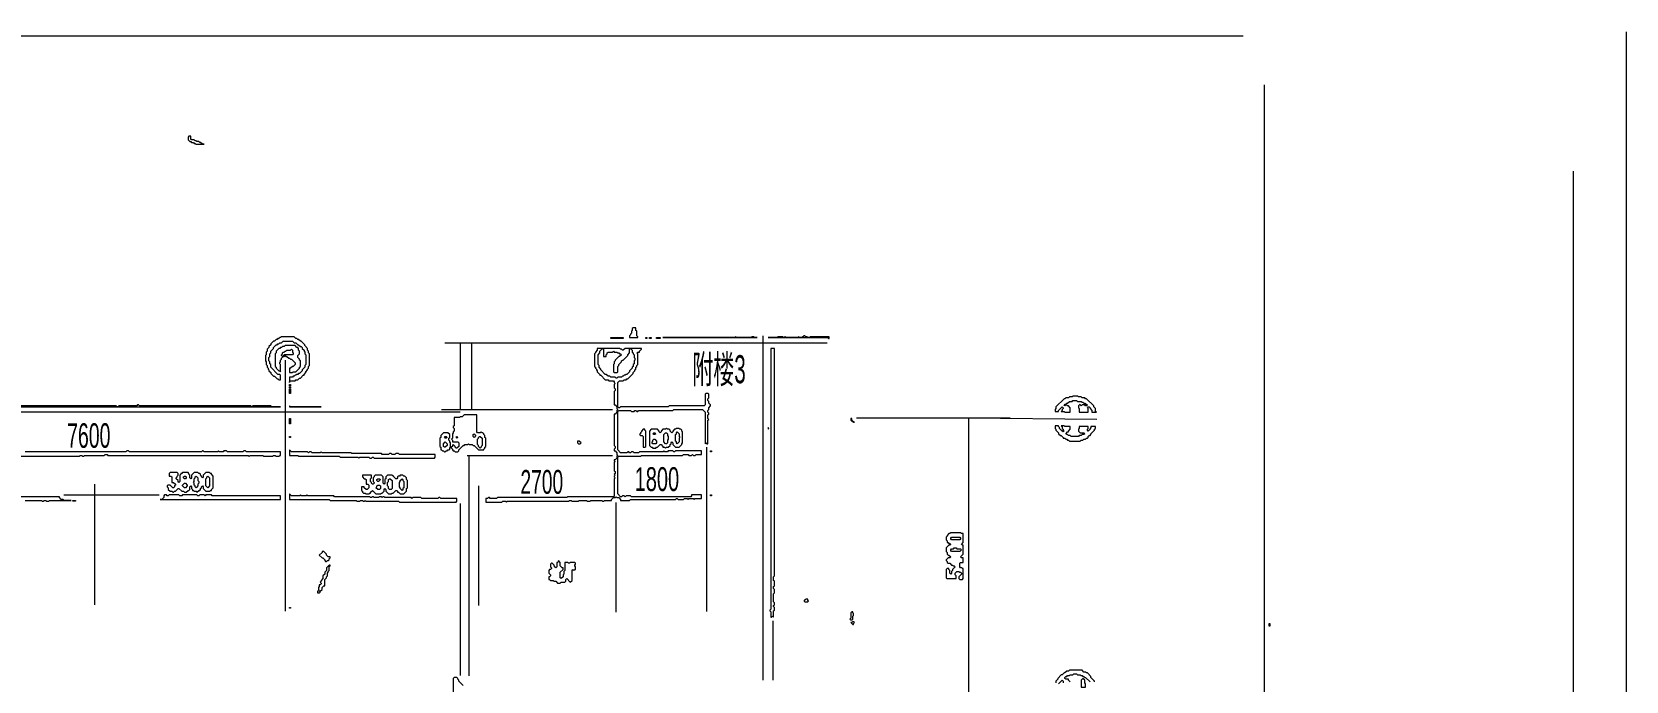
# Model space of a CAD drawing. Header units: millimetres. Extents: x 3 to 412, y 4 to 290.
# Drawn here: x 256.7 to 411.9, y 227.1 to 290.3 of the extents above; entities that cross this region are included whole.
import ezdxf

# ---------------------------------------------------------------- set-up
doc = ezdxf.new("R2010")
doc.units = ezdxf.units.MM
for name, color, linetype, lineweight in [('OCR_TEXT', 6, 'CONTINUOUS', 0), ('TRACE_CURVE', 6, 'CONTINUOUS', 0), ('TRACE_STRAIGHT', 5, 'CONTINUOUS', 0), ('TRACE_TEXT_SYMBOL', 6, 'CONTINUOUS', 0)]:
    doc.layers.add(name, color=color, linetype=linetype, lineweight=lineweight)
doc.styles.add('wqy-unicode', font='wqy-unicode')

msp = doc.modelspace()

# ---------------------------------------------------------------- linework, layer by layer
at = {"layer": 'TRACE_CURVE', "color": 6}
for points in [[(311.76, 259.48), (311.76, 259.31), (311.59, 259.13), (311.59, 259.04), (311.5, 258.96), (311.5, 257.73), (311.59, 257.64), (311.59, 257.56), (311.68, 257.47), (311.68, 257.38), (311.76, 257.29), (311.76, 257.21), (312.03, 256.94), (312.03, 256.86), (312.11, 256.86), (312.55, 256.42), (312.82, 256.42), (312.9, 256.33), (313.34, 256.33), (313.43, 256.24), (313.43, 256.15), (313.52, 256.07), (313.43, 255.98), (313.43, 255.63), (313.52, 255.54), (313.52, 255.37), (313.43, 255.28), (313.43, 253.97), (313.52, 253.97), (313.69, 253.79), (313.69, 253.62), (313.78, 253.53), (313.69, 253.44), (313.69, 253.26), (313.52, 253.09), (313.43, 253.09), (313.43, 250.02), (313.52, 249.94), (313.52, 249.76), (313.43, 249.67), (313.43, 249.5), (313.52, 249.5), (313.69, 249.32), (313.69, 249.15), (313.78, 249.06), (313.69, 248.97), (313.69, 248.8), (313.52, 248.62), (313.43, 248.62), (313.43, 248.54), (313.52, 248.45), (313.43, 248.36), (313.43, 247.57), (313.52, 247.49), (313.52, 247.31), (313.43, 247.22), (313.52, 247.13), (313.43, 247.05), (313.43, 246.96), (313.52, 246.87), (313.43, 246.78), (313.43, 245.12), (313.34, 245.03), (308.87, 245.03)], [(322.54, 253.26), (322.54, 253.44), (322.62, 253.53), (322.62, 253.7), (322.8, 253.88), (322.8, 253.97), (322.62, 254.14), (322.62, 254.32), (322.54, 254.4), (322.54, 254.58), (322.62, 254.67), (322.62, 255.02), (322.54, 255.1), (322.36, 255.1), (322.27, 255.02), (322.27, 253.97), (322.19, 253.88), (318.77, 253.88), (318.68, 253.79), (314.04, 253.79), (313.95, 253.7), (313.87, 253.7), (313.78, 253.79), (313.78, 256.15), (313.95, 256.33), (314.3, 256.33), (314.39, 256.42), (314.57, 256.42), (314.65, 256.51), (314.74, 256.51), (315.27, 257.03), (315.27, 257.12), (315.44, 257.29), (315.44, 257.38), (315.53, 257.47), (315.53, 257.64), (315.62, 257.73), (315.62, 257.82), (315.71, 257.91), (315.71, 258.96), (315.62, 259.04), (315.71, 259.13), (315.88, 259.13), (315.88, 259.22), (316.06, 259.4), (316.06, 259.48), (314.48, 259.48), (314.3, 259.31), (314.22, 259.31), (314.13, 259.4), (314.04, 259.4), (313.95, 259.48), (311.76, 259.48)], [(313.78, 256.68), (313.69, 256.59), (313.6, 256.59), (313.52, 256.68), (313.08, 256.68), (312.99, 256.77), (312.82, 256.77), (312.64, 256.94), (312.55, 256.94), (312.11, 257.38), (312.11, 257.47), (311.94, 257.64), (311.94, 257.82), (311.85, 257.91), (311.85, 258.87), (312.03, 259.04), (312.03, 259.22), (312.29, 259.48)], [(312.29, 259.48), (312.38, 259.4), (312.38, 258.69), (312.64, 258.69), (312.64, 258.87), (312.73, 258.96), (312.73, 259.04), (312.82, 259.13), (313.25, 259.13), (313.34, 259.22), (313.43, 259.13), (313.69, 259.13), (313.78, 259.04), (313.87, 259.04), (313.95, 258.96), (314.04, 258.96), (314.13, 258.87), (313.95, 258.69), (313.87, 258.69), (313.52, 258.34), (313.52, 258.26), (313.43, 258.17), (313.43, 257.99), (313.34, 257.91), (313.34, 257.21), (313.43, 257.12), (313.69, 257.12), (313.78, 257.21), (313.78, 257.73), (313.87, 257.82), (313.87, 257.91), (314.13, 258.17), (314.13, 258.26), (314.22, 258.34), (314.3, 258.34), (314.74, 258.78), (314.74, 258.87), (314.92, 259.04), (314.92, 259.4), (315, 259.48), (315.18, 259.31), (315.18, 259.13), (315.27, 259.04), (315.27, 258.96), (315.36, 258.87), (315.36, 258.61), (315.44, 258.52), (315.44, 258.34), (315.36, 258.26), (315.36, 257.99), (315.27, 257.91), (315.27, 257.73), (315.18, 257.64), (315.18, 257.56), (314.92, 257.29), (314.92, 257.21), (314.65, 256.94), (314.57, 256.94), (314.48, 256.86), (314.39, 256.86), (314.3, 256.77), (314.22, 256.77), (314.13, 256.68), (313.78, 256.68)], [(314.13, 245.03), (314.04, 245.03), (313.78, 245.3), (313.78, 248.89), (313.87, 248.97), (315.97, 248.97), (316.06, 249.06), (320.08, 249.06), (320.17, 249.15), (320.61, 249.15), (320.7, 249.06), (320.96, 249.06), (321.05, 249.15), (321.14, 249.06), (321.31, 249.06), (321.4, 249.15), (321.92, 249.15), (321.92, 249.5), (319.38, 249.5), (319.3, 249.41), (319.21, 249.41), (319.12, 249.5), (318.68, 249.5), (318.6, 249.41), (318.33, 249.41), (318.25, 249.5), (318.16, 249.41), (315.88, 249.41), (315.79, 249.32), (315.36, 249.32), (315.27, 249.41), (315.09, 249.41), (315, 249.32), (314.92, 249.32), (314.83, 249.41), (314.74, 249.41), (314.65, 249.32), (314.04, 249.32), (313.78, 249.59), (313.78, 253.35), (313.87, 253.44), (315, 253.44), (315.09, 253.35), (315.36, 253.35), (315.44, 253.44), (315.53, 253.44), (315.62, 253.35), (315.71, 253.35), (315.79, 253.44), (319.12, 253.44), (319.21, 253.53), (322.01, 253.53), (322.27, 253.26), (322.27, 250.2), (322.36, 250.29), (322.45, 250.2), (322.54, 250.2), (322.54, 252.48), (322.62, 252.56), (322.54, 252.65), (322.54, 253), (322.62, 253.09), (322.62, 253.18), (322.54, 253.26)], [(308.87, 245.03), (308.79, 244.95), (302.04, 244.95), (301.96, 244.86), (301.34, 244.86), (301.26, 244.95), (301.17, 244.95), (301.08, 244.86), (300.91, 244.86), (300.91, 244.51), (302.48, 244.51), (302.57, 244.6), (302.83, 244.6), (302.92, 244.51), (303.01, 244.6), (308.96, 244.6), (309.05, 244.68), (309.22, 244.68), (309.31, 244.6), (309.93, 244.6), (310.01, 244.68), (310.71, 244.68), (310.8, 244.6), (311.06, 244.6), (311.15, 244.68), (312.2, 244.68), (312.29, 244.6), (312.38, 244.6), (312.47, 244.68), (313.17, 244.68), (313.17, 244.77), (313.34, 244.95), (313.52, 244.95), (313.6, 245.03), (313.69, 244.95), (313.87, 244.95), (314.04, 244.77), (314.04, 244.68), (314.92, 244.68), (315, 244.77), (319.38, 244.77), (319.47, 244.86), (319.56, 244.86), (319.65, 244.77), (320.17, 244.77), (320.26, 244.86), (320.52, 244.86), (320.61, 244.77), (320.7, 244.86), (321.14, 244.86), (321.22, 244.77), (321.31, 244.86), (321.92, 244.86), (321.92, 245.21), (320.96, 245.21), (320.96, 245.12), (320.87, 245.03), (315.09, 245.03), (315, 245.12), (314.57, 245.12), (314.48, 245.03), (314.39, 245.12), (314.22, 245.12), (314.13, 245.03)]]:
    msp.add_lwpolyline(points, dxfattribs=at)
msp.add_lwpolyline([(328.67, 259.48), (328.67, 234.09), (328.58, 234), (328.58, 233.91), (328.67, 233.82), (328.67, 233.3), (328.75, 233.3), (328.84, 233.39), (328.93, 233.3), (328.93, 233.91), (329.02, 234), (329.02, 234.26), (328.93, 234.35), (328.93, 234.44), (329.02, 234.52), (329.02, 234.7), (328.93, 234.79), (328.93, 235.57), (329.02, 235.66), (329.02, 236.01), (328.93, 236.1), (328.93, 236.28), (329.02, 236.36), (329.02, 236.8), (328.93, 236.89), (328.93, 237.24), (329.02, 237.33), (329.02, 259.48)], close=True, dxfattribs=at)
at = {"layer": 'TRACE_STRAIGHT', "color": 5}
for p, q in [((411.95, 290.31), (411.95, 3.89)), ((124.19, 289.94), (374.65, 289.94)), ((376.69, 285.14), (376.69, 153.59)), ((406.8, 276.73), (406.8, 8.71)), ((296.94, 260.04), (334.15, 260.04)), ((298.41, 260.04), (298.41, 253.54)), ((299.52, 260.04), (299.52, 253.54)), ((327.88, 260.71), (327.88, 227.15)), ((281.38, 258.34), (281.38, 233.88)), ((223.62, 253.29), (298.41, 253.29)), ((296.61, 253.54), (313.24, 253.54)), ((337.01, 252.73), (351.96, 252.73)), ((347.92, 252.73), (347.92, 171.12)), ((347.92, 252.73), (360.41, 252.6)), ((299.1, 249.06), (313.24, 249.06)), ((299.25, 249.06), (299.25, 227.59)), ((322.4, 249.85), (322.4, 233.84)), ((262.83, 246.26), (262.83, 234.5)), ((300.2, 246.08), (300.2, 234.44)), ((259.83, 245.21), (269.12, 245.21)), ((298.43, 244.37), (298.43, 227.61)), ((313.59, 244.47), (313.59, 233.8)), ((328.88, 232.96), (328.88, 227.17))]:
    msp.add_line(p, q, dxfattribs=at)
at = {"layer": 'TRACE_TEXT_SYMBOL', "color": 6}
for points in [[(272.01, 280.15), (271.92, 280.06), (271.92, 279.8), (272.09, 279.62), (272.18, 279.62), (272.27, 279.54), (272.44, 279.54), (272.53, 279.45), (272.62, 279.45), (272.71, 279.36), (273.49, 279.36), (273.32, 279.36), (273.14, 279.54), (273.06, 279.54), (272.97, 279.62), (272.79, 279.62), (272.71, 279.71), (272.62, 279.71), (272.53, 279.8), (272.27, 279.8), (272.18, 279.89), (272.18, 280.15)], [(315.27, 261.5), (315.18, 261.41), (315.18, 261.23), (315.09, 261.15), (315.09, 260.97), (315, 260.88), (315, 260.8), (314.92, 260.71), (314.92, 260.53), (315.71, 260.53), (315.71, 260.62), (315.62, 260.71), (315.62, 261.15), (315.53, 261.23), (315.53, 261.5)], [(281.38, 259.75), (281.29, 259.66), (281.11, 259.66), (281.03, 259.57), (280.94, 259.57), (280.85, 259.48), (280.76, 259.48), (280.5, 259.22), (280.5, 259.04), (280.41, 258.96), (280.41, 257.73), (280.5, 257.64), (280.5, 257.56), (280.76, 257.29), (280.85, 257.29), (280.94, 257.21), (280.94, 257.91), (280.85, 257.99), (280.85, 258.08), (280.94, 258.17), (280.94, 258.34), (281.03, 258.43), (281.03, 258.52), (281.2, 258.69), (281.29, 258.69), (281.38, 258.78), (281.46, 258.69), (281.55, 258.69), (281.73, 258.52), (281.81, 258.52), (281.9, 258.43), (281.99, 258.43), (282.34, 258.08), (282.34, 257.91), (282.16, 257.73), (282.08, 257.73), (281.9, 257.56), (281.81, 257.56), (281.81, 257.12), (282.08, 257.12), (282.16, 257.21), (282.43, 257.21), (282.78, 257.56), (282.78, 257.64), (282.87, 257.73), (282.87, 258.26), (282.78, 258.34), (282.78, 258.43), (282.6, 258.61), (282.6, 258.78), (282.78, 258.96), (282.78, 259.22), (282.69, 259.31), (282.69, 259.48), (282.6, 259.57), (282.51, 259.57), (282.34, 259.75)], [(281.9, 259.31), (281.99, 259.4), (282.08, 259.31), (282.08, 259.13), (282.16, 259.04), (282.16, 258.96), (282.08, 258.87), (281.29, 258.87), (281.11, 258.69), (281.03, 258.78), (281.03, 258.87), (281.11, 258.96), (281.11, 259.04), (281.2, 259.13), (281.29, 259.13), (281.38, 259.22), (281.46, 259.22), (281.55, 259.31)], [(313.08, 260.53), (314.3, 260.53), (314.3, 260.45), (313.08, 260.45)], [(316.49, 260.53), (316.58, 260.53), (316.58, 260.45), (316.49, 260.45)], [(316.84, 260.53), (317.02, 260.53), (317.02, 260.45), (316.84, 260.45)], [(317.54, 260.53), (317.89, 260.53), (317.89, 260.45), (317.54, 260.45)], [(325.25, 260.62), (325.16, 260.53), (318.16, 260.53), (327.35, 260.53), (327.09, 260.53), (327, 260.62), (326.83, 260.62), (326.74, 260.53), (325.34, 260.53)], [(331.91, 260.71), (331.73, 260.53), (331.47, 260.53), (331.38, 260.62), (331.29, 260.53), (330.16, 260.53), (330.07, 260.62), (329.98, 260.53), (329.89, 260.53), (329.8, 260.62), (329.37, 260.62), (329.28, 260.53), (328.4, 260.53), (334.18, 260.53), (334.27, 260.45), (334.36, 260.45), (334.36, 260.62), (332.52, 260.62), (332.43, 260.53), (332.26, 260.53), (332.17, 260.62), (332.08, 260.62), (331.99, 260.71)], [(281.81, 255.98), (281.9, 255.98), (281.9, 255.8), (281.81, 255.8)], [(281.81, 255.72), (281.9, 255.72), (281.9, 255.63), (281.81, 255.63)], [(281.81, 255.54), (281.9, 255.54), (281.9, 255.1), (281.81, 255.1)], [(281.81, 253.88), (281.81, 253.79), (284.88, 253.79), (281.9, 253.79)], [(357.22, 253.97), (357.3, 254.05), (357.39, 253.97), (357.3, 253.88)], [(359.23, 253.97), (359.32, 254.05), (359.41, 254.05), (359.49, 253.97), (359.41, 253.88), (359.32, 253.88)], [(281.81, 252.65), (281.9, 252.65), (281.9, 252.13), (281.81, 252.13)], [(316.23, 251.6), (316.06, 251.43), (316.06, 251.34), (315.97, 251.25), (315.97, 251.16), (315.88, 251.08), (315.97, 250.99), (316.14, 250.99), (316.23, 250.9), (316.23, 249.85), (316.41, 249.85), (316.49, 249.94), (316.49, 251.43), (316.41, 251.51), (316.41, 251.6)], [(318.51, 251.69), (318.42, 251.6), (318.16, 251.6), (317.98, 251.43), (317.98, 251.34), (317.89, 251.25), (317.81, 251.34), (317.81, 251.43), (317.63, 251.6), (317.02, 251.6), (316.84, 251.43), (316.84, 250.02), (317.02, 249.85), (317.11, 249.85), (317.19, 249.76), (317.46, 249.76), (317.54, 249.85), (317.63, 249.85), (317.89, 250.11), (317.98, 250.11), (318.16, 249.94), (318.16, 249.85), (318.33, 249.85), (318.42, 249.76), (318.51, 249.85), (318.68, 249.85), (318.86, 250.02), (318.86, 250.11), (318.95, 250.2), (318.95, 250.29), (319.03, 250.37), (319.12, 250.29), (319.12, 250.11), (319.38, 249.85), (319.73, 249.85), (320, 250.11), (320, 250.2), (320.08, 250.29), (320.08, 251.34), (320, 251.43), (320, 251.51), (319.91, 251.6), (319.82, 251.6), (319.73, 251.69), (319.47, 251.69), (319.38, 251.6), (319.3, 251.6), (319.12, 251.43), (319.12, 251.34), (319.03, 251.25), (318.86, 251.43), (318.86, 251.51), (318.77, 251.6), (318.6, 251.6)], [(328.4, 251.78), (328.4, 251.6), (328.49, 251.69)], [(336.46, 252.65), (336.46, 252.48), (336.55, 252.39), (336.64, 252.39), (336.72, 252.3), (336.81, 252.3), (336.72, 252.3), (336.55, 252.48), (336.55, 252.65)], [(357.04, 251.43), (357.13, 251.51), (357.22, 251.43), (357.13, 251.34)], [(281.81, 250.9), (281.9, 250.9), (281.9, 250.81), (281.81, 250.81)], [(296.96, 250.37), (297.14, 250.2), (297.14, 250.02), (296.96, 249.85), (296.88, 249.85), (296.79, 249.94), (296.79, 250.2)], [(296.88, 250.81), (296.96, 250.9), (297.05, 250.9), (297.14, 250.81), (297.05, 250.73), (296.96, 250.73)], [(298.02, 250.81), (298.1, 250.9), (298.19, 250.81), (298.1, 250.73)], [(299.68, 251.08), (299.77, 251.16), (299.94, 250.99), (299.77, 250.81), (299.68, 250.9)], [(300.2, 250.81), (300.29, 250.9), (300.38, 250.9), (300.56, 250.73), (300.56, 250.02), (300.47, 249.94), (300.47, 249.85), (300.38, 249.76), (300.2, 249.94), (300.2, 250.02), (300.12, 250.11), (300.12, 250.64), (300.2, 250.73)], [(309.84, 250.46), (309.84, 250.29), (309.93, 250.2), (310.1, 250.2), (310.19, 250.29), (310.01, 250.46)], [(317.19, 250.55), (317.28, 250.64), (317.37, 250.64), (317.54, 250.46), (317.54, 250.29), (317.46, 250.2), (317.19, 250.2), (317.11, 250.29), (317.11, 250.37), (317.19, 250.46)], [(317.19, 251.16), (317.28, 251.25), (317.37, 251.25), (317.46, 251.16), (317.37, 251.08), (317.28, 251.08)], [(318.42, 251.25), (318.51, 251.25), (318.6, 251.16), (318.6, 250.99), (318.68, 250.9), (318.68, 250.64), (318.6, 250.55), (318.6, 250.29), (318.51, 250.2), (318.42, 250.2), (318.25, 250.37), (318.25, 251.08)], [(319.47, 251.25), (319.56, 251.34), (319.73, 251.16), (319.73, 250.9), (319.82, 250.81), (319.73, 250.73), (319.73, 250.37), (319.56, 250.2), (319.47, 250.29), (319.47, 250.37), (319.38, 250.46), (319.38, 251.08), (319.47, 251.16)], [(281.81, 249.59), (281.81, 249.06), (282.6, 249.06), (282.69, 248.97), (286.63, 248.97), (286.72, 248.89), (288.47, 248.89), (288.56, 248.8), (288.64, 248.89), (289.52, 248.89), (289.61, 248.8), (289.78, 248.8), (289.87, 248.89), (289.96, 248.89), (290.05, 248.8), (295.91, 248.8), (296, 248.89), (296, 249.15), (292.5, 249.15), (292.41, 249.24), (292.15, 249.24), (292.06, 249.15), (291.8, 249.15), (291.71, 249.24), (291.53, 249.24), (291.45, 249.15), (290.83, 249.15), (290.75, 249.24), (287.86, 249.24), (287.77, 249.32), (284.97, 249.32), (284.88, 249.41), (284.79, 249.32), (284, 249.32), (283.92, 249.41), (283.74, 249.41), (283.65, 249.32), (283.57, 249.41), (281.99, 249.41)], [(322.8, 249.5), (322.89, 249.5), (322.89, 249.41), (322.8, 249.41)], [(271.48, 246.96), (271.57, 247.05), (271.66, 247.05), (271.74, 246.96), (271.74, 246.87), (271.66, 246.78), (271.57, 246.78), (271.48, 246.87)], [(272.62, 246.96), (272.71, 247.05), (272.88, 246.87), (272.88, 246.61), (272.97, 246.52), (272.97, 246.35), (272.88, 246.26), (272.88, 246.08), (272.71, 245.91), (272.62, 246), (272.62, 246.08), (272.53, 246.17), (272.53, 246.35), (272.44, 246.43), (272.53, 246.52), (272.53, 246.78), (272.62, 246.87)], [(273.76, 246.96), (273.84, 247.05), (274.02, 246.87), (274.02, 246.08), (273.84, 245.91), (273.67, 246.08), (273.67, 246.78), (273.76, 246.87)], [(271.57, 246.35), (271.66, 246.35), (271.83, 246.17), (271.83, 246.08), (271.66, 245.91), (271.57, 245.91), (271.39, 246.08), (271.39, 246.17)], [(281.81, 245.3), (281.81, 244.77), (285.67, 244.77), (285.76, 244.68), (288.29, 244.68), (288.38, 244.6), (288.64, 244.6), (288.73, 244.68), (288.91, 244.68), (289, 244.6), (289.08, 244.6), (289.17, 244.68), (289.26, 244.6), (292.41, 244.6), (292.5, 244.51), (298.02, 244.51), (298.1, 244.6), (298.1, 244.86), (296.53, 244.86), (296.44, 244.95), (296.35, 244.95), (296.26, 244.86), (294.69, 244.86), (294.6, 244.95), (293.81, 244.95), (293.72, 244.86), (293.64, 244.95), (291.1, 244.95), (291.01, 245.03), (290.92, 245.03), (290.83, 244.95), (290.75, 245.03), (290.57, 245.03), (290.48, 244.95), (290.05, 244.95), (289.96, 245.03), (289.87, 245.03), (289.78, 244.95), (289.7, 244.95), (289.61, 245.03), (286.19, 245.03), (286.11, 245.12), (283.57, 245.12), (283.48, 245.21), (283.39, 245.12), (282.95, 245.12), (282.87, 245.21), (282.78, 245.12), (281.99, 245.12)], [(290.31, 246.08), (290.4, 246.17), (290.57, 246.17), (290.66, 246.08), (290.66, 245.82), (290.57, 245.73), (290.4, 245.73), (290.22, 245.91), (290.31, 246)], [(290.31, 246.7), (290.4, 246.78), (290.57, 246.78), (290.66, 246.7), (290.48, 246.52), (290.4, 246.52), (290.31, 246.61)], [(291.45, 246.7), (291.53, 246.78), (291.62, 246.78), (291.8, 246.61), (291.8, 245.82), (291.71, 245.73), (291.53, 245.73), (291.45, 245.82), (291.45, 246), (291.36, 246.08), (291.36, 246.43), (291.45, 246.52)], [(292.76, 246.78), (292.85, 246.7), (292.85, 246.61), (292.94, 246.52), (292.94, 245.91), (292.85, 245.82), (292.85, 245.73), (292.76, 245.65), (292.59, 245.82), (292.59, 245.91), (292.5, 246), (292.5, 246.43), (292.59, 246.52), (292.59, 246.61)], [(260.71, 244.68), (260.97, 244.68), (260.97, 244.6), (260.71, 244.6)], [(269.64, 245.21), (269.55, 245.12), (269.55, 244.95), (269.38, 244.77), (269.2, 244.77), (280.94, 244.77), (280.94, 245.12), (274.28, 245.12), (274.2, 245.21), (273.67, 245.21), (273.58, 245.12), (273.49, 245.21), (273.06, 245.21), (272.97, 245.12), (272.88, 245.12), (272.79, 245.21), (271.39, 245.21), (271.31, 245.12), (271.13, 245.12), (271.04, 245.21), (270.08, 245.21), (269.99, 245.12), (269.9, 245.12), (269.82, 245.21)], [(322.8, 245.21), (322.89, 245.21), (322.89, 245.12), (322.8, 245.12)], [(346.18, 241), (346.27, 241.09), (347.06, 241.09), (347.14, 241), (347.14, 240.92), (347.06, 240.83), (346.27, 240.83), (346.18, 240.92)], [(284.97, 239.69), (284.97, 239.6), (284.7, 239.34), (284.97, 239.08), (285.05, 239.08), (285.23, 238.9), (285.23, 238.82), (285.32, 238.73), (285.4, 238.73), (285.49, 238.82), (285.58, 238.82), (285.67, 238.9), (285.67, 238.99), (285.76, 239.08), (285.76, 239.17), (285.58, 239.17), (285.4, 239.34), (285.4, 239.43), (285.14, 239.69)], [(346.44, 239.95), (346.53, 240.04), (346.71, 240.04), (346.79, 239.95), (347.14, 239.95), (347.23, 239.87), (347.06, 239.69), (346.27, 239.69), (346.18, 239.78), (346.18, 239.87), (346.27, 239.95)], [(285.67, 238.38), (285.4, 238.11), (285.4, 237.85), (285.23, 237.68), (285.23, 237.5), (285.05, 237.33), (285.05, 237.06), (284.88, 236.89), (284.88, 236.8), (284.79, 236.71), (284.88, 236.63), (284.88, 236.54), (284.79, 236.45), (284.7, 236.45), (284.7, 236.28), (284.62, 236.19), (284.62, 236.01), (284.7, 235.93), (284.62, 235.84), (284.53, 235.84), (284.53, 235.66), (284.7, 235.66), (284.79, 235.75), (284.79, 235.84), (284.97, 236.01), (284.97, 236.19), (285.14, 236.36), (285.23, 236.36), (285.23, 236.98), (285.4, 237.15), (285.4, 237.24), (285.49, 237.33), (285.49, 237.59), (285.58, 237.68), (285.58, 237.76), (285.67, 237.85), (285.67, 238.2), (285.76, 238.29), (285.76, 238.38)], [(332.08, 235.05), (331.99, 234.96), (331.91, 234.96), (331.91, 234.87), (331.99, 234.79), (332.26, 234.79), (332.34, 234.87), (332.26, 234.96), (332.26, 235.05)], [(281.81, 234.26), (281.9, 234.26), (281.9, 234.17), (281.81, 234.17)], [(336.55, 233.82), (336.46, 233.74), (336.46, 233.21), (336.37, 233.12), (336.46, 233.04), (336.55, 233.04), (336.64, 233.12), (336.64, 233.39), (336.72, 233.47), (336.72, 233.65), (336.64, 233.74), (336.64, 233.82)], [(336.64, 232.86), (336.55, 232.77), (336.46, 232.77), (336.64, 232.6), (336.72, 232.6), (336.72, 232.68), (336.81, 232.77), (336.72, 232.86)], [(377.18, 232.68), (377.27, 232.68), (377.27, 232.42), (377.18, 232.42)], [(359.05, 227.34), (358.88, 227.17), (358.88, 226.47), (359.32, 226.47), (359.32, 226.82), (359.23, 226.91), (359.23, 227.17)]]:
    msp.add_lwpolyline(points, close=True, dxfattribs=at)
for points in [[(281.03, 260.62), (280.94, 260.53), (280.85, 260.53), (280.76, 260.45), (280.68, 260.45), (280.59, 260.36), (280.5, 260.36), (280.33, 260.18), (280.24, 260.18), (279.98, 259.92), (279.98, 259.83), (279.8, 259.66), (279.8, 259.57), (279.62, 259.4), (279.62, 259.22), (279.54, 259.13), (279.54, 258.87), (279.45, 258.78), (279.45, 258.26), (279.54, 258.17), (279.54, 257.91), (279.62, 257.82), (279.62, 257.64), (279.71, 257.56), (279.71, 257.47), (279.8, 257.38), (279.8, 257.29), (279.98, 257.12), (279.98, 257.03), (280.24, 256.77), (280.33, 256.77), (280.59, 256.51), (280.68, 256.51), (280.76, 256.42), (280.94, 256.42), (280.94, 256.86), (280.85, 256.94), (280.68, 256.94), (279.98, 257.64), (279.98, 257.91), (279.89, 257.99), (279.89, 258.17), (279.8, 258.26), (279.8, 258.61), (279.89, 258.69), (279.89, 258.96), (279.98, 259.04), (279.98, 259.22), (280.24, 259.48), (280.24, 259.57), (280.5, 259.83), (280.59, 259.83), (280.68, 259.92), (280.76, 259.92), (280.85, 260.01), (281.03, 260.01), (281.2, 260.18), (282.08, 260.18), (282.25, 260.01), (282.43, 260.01), (282.6, 259.83), (282.69, 259.83), (282.87, 259.66), (282.95, 259.66)], [(282.95, 259.66), (283.04, 259.57), (283.04, 259.48), (283.22, 259.31), (283.22, 259.22), (283.3, 259.13), (283.3, 258.96), (283.39, 258.87), (283.39, 257.91), (283.3, 257.82), (283.3, 257.64), (283.04, 257.38), (283.04, 257.29), (282.78, 257.03), (282.69, 257.03), (282.6, 256.94), (282.51, 256.94), (282.43, 256.86), (282.34, 256.86), (282.25, 256.77), (282.16, 256.77), (282.08, 256.68), (281.81, 256.68), (281.81, 256.15), (281.81, 256.24), (281.9, 256.33), (282.34, 256.33), (282.43, 256.42), (282.6, 256.42), (282.78, 256.59), (282.87, 256.59), (283.13, 256.86), (283.22, 256.86), (283.22, 256.94), (283.39, 257.12), (283.39, 257.21), (283.57, 257.38), (283.57, 257.47), (283.65, 257.56), (283.65, 257.73), (283.74, 257.82), (283.74, 258.96), (283.65, 259.04), (283.65, 259.22), (283.57, 259.31), (283.57, 259.48), (283.3, 259.75), (283.3, 259.83), (282.95, 260.18), (282.87, 260.18), (282.69, 260.36), (282.6, 260.36), (282.51, 260.45), (282.43, 260.45), (282.25, 260.62), (281.03, 260.62)], [(358.09, 254.84), (358, 254.75), (357.74, 254.75), (357.65, 254.67), (357.39, 254.67), (357.3, 254.58), (357.22, 254.58), (356.43, 253.79), (356.43, 253.62), (356.34, 253.53), (356.34, 253.35), (356.69, 253.35), (356.69, 253.44), (357.04, 253.79), (357.13, 253.7), (357.13, 253.62), (357.04, 253.53), (357.04, 253.44), (356.95, 253.35), (357.22, 253.35), (357.3, 253.26), (357.83, 253.26), (357.83, 253.7), (357.65, 253.88), (357.57, 253.88), (357.39, 254.05), (357.48, 254.14), (357.57, 254.14), (357.74, 254.32), (358, 254.32), (358.09, 254.4), (358.44, 254.4), (358.53, 254.32), (358.88, 254.32), (358.97, 254.23), (359.05, 254.23), (359.14, 254.14), (359.23, 254.14), (359.32, 254.05), (359.23, 253.97), (358.97, 253.97), (358.88, 253.88), (358.79, 253.97), (358.79, 254.05), (358.62, 253.88), (358.62, 253.7), (358.7, 253.62), (358.7, 253.26), (359.58, 253.26), (359.58, 253.62), (359.49, 253.7), (359.58, 253.79), (359.67, 253.79), (359.76, 253.7), (359.76, 253.62), (359.93, 253.44), (359.93, 253.26), (360.37, 253.26), (360.28, 253.35), (360.28, 253.62), (360.11, 253.79), (360.11, 253.88), (359.41, 254.58), (359.32, 254.58)], [(359.32, 254.58), (359.23, 254.67), (358.97, 254.67), (358.88, 254.75), (358.62, 254.75), (358.53, 254.84), (358.09, 254.84)], [(244.68, 253.79), (280.94, 253.79), (280.06, 253.79), (279.98, 253.88), (278.22, 253.88), (278.14, 253.79), (278.05, 253.88), (267.19, 253.88), (267.1, 253.97), (267.01, 253.97), (266.93, 253.88), (265.18, 253.88), (265.09, 253.79), (265, 253.79), (264.91, 253.88), (255.37, 253.88)], [(298.8, 253), (298.63, 252.83), (298.45, 252.83), (298.37, 252.74), (297.84, 252.74), (297.84, 251.95), (297.75, 251.86), (297.75, 251.78), (297.84, 251.69), (297.84, 251.43), (297.75, 251.34), (297.75, 251.25), (297.67, 251.16), (297.67, 250.73), (297.58, 250.64), (297.67, 250.55), (297.67, 250.37), (298.19, 250.37), (298.28, 250.29), (298.28, 249.94), (298.1, 249.76), (298.02, 249.76), (297.93, 249.85), (297.93, 249.94), (297.75, 250.11), (297.67, 250.02), (297.67, 249.94), (297.58, 249.85), (297.49, 249.94), (297.49, 250.29), (297.4, 250.37), (297.4, 250.46), (297.31, 250.55), (297.31, 250.73), (297.4, 250.81), (297.4, 251.08), (297.23, 251.25), (296.79, 251.25), (296.53, 250.99), (296.53, 250.81), (296.44, 250.73), (296.44, 249.94), (296.53, 249.85), (296.53, 249.59), (296.61, 249.59), (296.7, 249.5), (296.79, 249.5), (296.88, 249.41), (296.96, 249.41), (297.05, 249.5), (297.14, 249.5), (297.23, 249.59), (297.31, 249.59), (297.4, 249.67), (297.4, 249.76), (297.49, 249.85), (297.67, 249.67), (297.67, 249.59), (297.75, 249.5), (297.84, 249.5), (297.93, 249.41), (298.19, 249.41), (298.28, 249.5), (298.28, 249.59)], [(298.28, 249.59), (298.72, 250.02), (298.8, 250.02), (298.89, 250.11), (299.15, 250.11), (299.24, 250.2), (299.33, 250.11), (299.59, 250.11), (299.68, 250.02), (299.77, 250.02), (300.2, 249.59), (300.73, 249.59), (300.73, 249.67), (300.82, 249.76), (300.82, 249.85), (300.91, 249.94), (300.91, 250.73), (300.82, 250.81), (300.82, 250.99), (300.73, 251.08), (300.73, 251.16), (300.64, 251.25), (300.56, 251.25), (300.47, 251.34), (300.38, 251.25), (300.12, 251.25), (300.03, 251.34), (300.03, 253), (298.8, 253)], [(356.34, 251.95), (356.34, 251.69), (356.43, 251.6), (356.43, 251.51), (356.69, 251.25), (356.69, 251.16), (356.87, 250.99), (356.95, 250.99), (357.13, 250.81), (357.13, 250.73), (357.3, 250.73), (357.39, 250.64), (357.48, 250.64), (357.57, 250.55), (357.65, 250.55), (357.74, 250.46), (358.79, 250.46), (358.88, 250.55), (359.05, 250.55), (359.14, 250.64), (359.32, 250.64), (359.41, 250.73), (359.49, 250.73), (359.58, 250.81), (359.58, 250.9), (359.67, 250.99), (359.76, 250.99), (359.84, 251.08), (359.84, 251.16), (360.19, 251.51), (360.19, 251.6), (360.28, 251.69), (360.28, 251.86), (359.84, 251.86), (359.84, 251.78), (359.76, 251.69), (359.76, 251.6), (359.58, 251.43), (359.49, 251.51), (359.49, 251.6), (359.58, 251.69), (359.58, 251.86), (358.7, 251.86), (358.7, 251.69), (358.62, 251.6), (358.62, 251.43), (358.79, 251.25), (359.14, 251.25), (359.23, 251.16), (359.14, 251.08), (358.97, 251.08), (358.88, 250.99), (358.7, 250.99), (358.62, 250.9), (357.92, 250.9), (357.83, 250.99), (357.65, 250.99), (357.57, 251.08), (357.48, 251.08), (357.39, 251.16), (357.57, 251.34), (357.65, 251.34), (357.65, 251.43), (357.83, 251.6)], [(357.83, 251.6), (357.83, 251.86), (357.3, 251.86), (357.22, 251.95), (356.95, 251.95), (357.04, 251.86), (357.04, 251.69), (357.13, 251.6), (357.13, 251.51), (357.04, 251.43), (356.78, 251.69), (356.78, 251.78), (356.69, 251.86), (356.69, 251.95), (356.34, 251.95)], [(247.66, 248.97), (261.32, 248.97), (261.41, 249.06), (261.58, 249.06), (261.67, 248.97), (261.76, 248.97), (261.85, 249.06), (263.77, 249.06), (263.86, 249.15), (264.04, 249.15), (264.12, 249.06), (277.79, 249.06), (277.87, 248.97), (277.96, 249.06), (279.19, 249.06), (279.27, 248.97), (280.15, 248.97), (280.24, 249.06), (280.41, 249.06), (280.5, 248.97), (280.76, 248.97), (280.85, 249.06), (280.94, 249.06), (280.94, 249.41), (277.61, 249.41), (277.52, 249.5), (277.35, 249.5), (277.26, 249.41), (275.77, 249.41), (275.68, 249.5), (275.42, 249.5), (275.33, 249.41), (274.98, 249.41), (274.9, 249.5), (274.81, 249.41), (273.49, 249.41), (273.41, 249.5), (273.32, 249.5), (273.23, 249.41), (266.23, 249.41), (266.14, 249.5), (265.96, 249.5), (265.88, 249.41), (256.07, 249.41)], [(270.17, 247.4), (270.08, 247.31), (270.08, 247.05), (270.25, 247.05), (270.34, 246.96), (270.34, 246.43), (270.52, 246.43), (270.69, 246.26), (270.69, 246.17), (270.6, 246.08), (270.6, 246), (270.52, 245.91), (270.43, 245.91), (270.17, 246.17), (269.99, 246.17), (269.9, 246.08), (269.9, 246), (269.99, 245.91), (269.99, 245.73), (270.17, 245.56), (270.34, 245.56), (270.43, 245.47), (270.52, 245.47), (270.6, 245.56), (270.69, 245.56), (270.95, 245.82), (271.04, 245.82), (271.31, 245.56), (271.48, 245.56), (271.57, 245.47), (271.74, 245.47), (271.92, 245.65), (272.01, 245.65), (272.09, 245.73), (272.09, 246), (272.18, 246.08), (272.27, 246), (272.27, 245.82), (272.36, 245.73), (272.36, 245.65), (272.44, 245.65), (272.53, 245.56), (272.71, 245.56), (272.79, 245.47), (272.97, 245.65), (273.06, 245.65), (273.14, 245.73), (273.14, 245.82), (273.23, 245.91), (273.23, 246), (273.32, 246.08), (273.41, 246), (273.41, 245.82), (273.67, 245.56), (274.02, 245.56), (274.11, 245.65), (274.2, 245.65), (274.2, 245.73), (274.37, 245.91), (274.37, 247.05), (274.2, 247.22), (274.2, 247.31), (274.11, 247.31), (274.02, 247.4)], [(274.02, 247.4), (273.67, 247.4), (273.41, 247.13), (273.41, 246.96), (273.32, 246.87), (273.23, 246.96), (273.23, 247.05), (273.14, 247.13), (273.14, 247.22), (273.06, 247.31), (272.97, 247.31), (272.88, 247.4), (272.53, 247.4), (272.27, 247.13), (272.27, 246.87), (272.18, 246.78), (272.09, 246.87), (272.09, 247.13), (272.01, 247.22), (272.01, 247.31), (271.92, 247.4), (271.39, 247.4), (271.31, 247.31), (271.22, 247.31), (271.22, 247.22), (271.13, 247.13), (271.13, 246.52), (271.04, 246.43), (270.95, 246.52), (270.95, 246.61), (270.78, 246.78), (270.78, 246.87), (270.87, 246.96), (270.87, 247.05), (270.95, 247.13), (270.95, 247.31), (270.87, 247.4), (270.17, 247.4)], [(288.91, 247.13), (288.91, 246.96), (289.08, 246.78), (289.17, 246.78), (289.26, 246.7), (289.26, 246.26), (289.43, 246.26), (289.52, 246.17), (289.52, 245.91), (289.35, 245.73), (289.26, 245.73), (289.08, 245.91), (289.08, 246), (288.82, 246), (288.82, 245.65), (288.91, 245.56), (288.91, 245.47), (289, 245.38), (289.17, 245.38), (289.26, 245.3), (289.52, 245.3), (289.61, 245.38), (289.7, 245.38), (289.7, 245.47), (289.87, 245.65), (290.22, 245.3), (290.66, 245.3), (290.75, 245.38), (290.83, 245.38), (291.01, 245.56), (291.01, 245.73), (291.1, 245.82), (291.18, 245.73), (291.18, 245.56), (291.45, 245.3), (291.71, 245.3), (291.8, 245.38), (291.89, 245.38), (292.15, 245.65), (292.24, 245.65), (292.32, 245.56), (292.32, 245.47), (292.41, 245.47), (292.59, 245.3), (292.94, 245.3), (293.2, 245.56), (293.2, 245.82), (293.29, 245.91), (293.29, 246.61), (293.2, 246.7), (293.2, 246.87), (293.02, 247.05), (292.94, 247.05), (292.85, 247.13), (292.59, 247.13), (292.5, 247.05), (292.41, 247.05), (292.32, 246.96), (292.32, 246.87), (292.24, 246.78), (292.15, 246.78), (291.97, 246.96), (291.97, 247.05), (291.89, 247.05)], [(291.89, 247.05), (291.8, 247.13), (291.36, 247.13), (291.18, 246.96), (291.18, 246.78), (291.1, 246.7), (291.1, 246.35), (291.01, 246.26), (290.92, 246.35), (290.92, 246.96), (290.75, 247.13), (290.13, 247.13), (290.05, 247.05), (290.05, 246.96), (289.96, 246.87), (289.96, 246.52), (290.05, 246.43), (290.05, 246.35), (289.96, 246.26), (289.87, 246.26), (289.78, 246.35), (289.78, 246.43), (289.7, 246.52), (289.7, 246.78), (289.78, 246.87), (289.78, 247.13), (288.91, 247.13)], [(256.07, 244.68), (257.64, 244.68), (257.73, 244.6), (257.82, 244.6), (257.91, 244.68), (258.08, 244.68), (258.17, 244.6), (258.34, 244.6), (258.43, 244.68), (260.53, 244.68), (259.83, 244.68), (259.75, 244.77), (259.57, 244.77), (259.4, 244.95), (259.4, 245.03), (244.68, 245.03)], [(346.18, 241.53), (346.09, 241.44), (346.01, 241.44), (345.83, 241.27), (345.83, 241.18), (345.74, 241.09), (345.74, 240.83), (345.83, 240.74), (345.83, 240.57), (345.92, 240.57), (346.01, 240.48), (346.09, 240.48), (346.18, 240.39), (346.09, 240.3), (346.01, 240.3), (345.74, 240.04), (345.74, 239.69), (345.83, 239.6), (345.83, 239.43), (345.92, 239.34), (346.01, 239.34), (346.18, 239.17), (346.09, 239.08), (345.92, 239.08), (345.74, 238.9), (345.74, 238.82), (345.83, 238.73), (345.83, 238.64), (345.92, 238.55), (346.09, 238.55), (346.27, 238.38), (346.36, 238.38), (346.44, 238.29), (346.53, 238.29), (346.62, 238.2), (346.36, 237.94), (346.36, 237.85), (346.27, 237.76), (346.27, 237.59), (346.18, 237.5), (346.09, 237.59), (346.09, 237.85), (346.01, 237.94), (346.01, 238.03), (345.83, 238.03), (345.74, 237.94), (345.74, 237.15), (345.83, 237.06), (346.71, 237.06), (346.71, 237.33), (346.62, 237.41), (346.62, 237.59), (346.79, 237.76), (346.97, 237.76), (347.06, 237.68), (347.14, 237.68), (347.23, 237.59), (347.23, 237.5), (346.97, 237.24), (346.97, 237.06), (347.06, 236.98), (347.32, 236.98), (347.41, 237.06), (347.41, 238.03)], [(347.41, 238.03), (347.32, 238.03), (347.23, 238.11), (347.14, 238.11), (347.06, 238.2), (347.06, 238.55), (347.14, 238.64), (347.41, 238.64), (347.41, 239.08), (347.23, 239.08), (347.14, 239.17), (347.41, 239.43), (347.41, 240.3), (347.32, 240.3), (347.23, 240.39), (347.41, 240.57), (347.41, 241.44), (347.23, 241.44), (347.14, 241.53), (346.18, 241.53)], [(308, 238.82), (308, 238.73), (307.91, 238.64), (307.82, 238.64), (307.82, 238.2), (307.74, 238.11), (307.56, 238.29), (307.56, 238.38), (307.39, 238.55), (307.3, 238.55), (307.21, 238.46), (307.21, 238.2), (307.3, 238.11), (307.3, 238.03), (307.21, 237.94), (307.12, 237.94), (307.04, 237.85), (307.04, 237.59), (307.21, 237.41), (307.21, 237.33), (307.12, 237.24), (307.04, 237.24), (307.04, 236.98), (307.12, 236.98), (307.21, 236.89), (307.47, 236.89), (307.56, 236.8), (307.74, 236.8), (307.91, 236.63), (308.17, 236.63), (308.26, 236.71), (308.61, 236.71), (308.7, 236.8), (308.7, 236.98), (308.79, 237.06), (309.14, 236.71), (309.31, 236.89), (309.31, 237.85), (309.4, 237.94), (309.49, 237.85), (309.58, 237.94), (309.66, 237.94), (309.66, 238.2), (309.58, 238.29), (309.58, 238.38), (309.66, 238.46), (309.66, 238.55), (309.58, 238.64), (309.14, 238.64), (309.05, 238.55), (308.96, 238.55), (308.87, 238.64), (308.61, 238.64), (308.61, 237.85), (308.52, 237.76), (308.52, 237.5), (308.44, 237.41), (308.44, 237.24), (308.26, 237.06), (308.17, 237.15), (308.17, 237.68), (308.44, 237.94), (308.44, 238.11), (308.35, 238.11)], [(308.35, 238.11), (308.17, 238.29), (308.17, 238.64), (308, 238.82)], [(298.72, 226.64), (298.28, 227.08), (298.28, 227.17), (298.19, 227.26), (298.19, 227.34), (298.1, 227.43), (297.84, 227.43), (297.75, 227.34), (297.75, 225.24)], [(357.74, 228.13), (357.65, 228.04), (357.48, 228.04), (357.3, 227.87), (357.22, 227.87), (357.04, 227.69), (356.95, 227.69), (356.6, 227.34), (356.6, 227.26), (356.43, 227.08), (356.43, 226.91)], [(356.69, 226.82), (357.04, 227.17), (357.13, 227.08), (357.13, 226.91)], [(357.83, 226.99), (357.65, 227.17), (357.65, 227.26), (357.39, 227.26), (357.3, 227.34), (357.3, 227.43), (357.39, 227.52), (357.48, 227.52), (357.57, 227.61), (357.74, 227.61), (357.83, 227.69), (358.09, 227.69), (358.18, 227.78), (358.44, 227.78), (358.53, 227.69), (358.79, 227.69), (358.88, 227.61), (358.97, 227.61), (359.05, 227.52), (359.14, 227.52), (359.23, 227.43), (359.32, 227.43), (359.76, 226.99)], [(359.84, 227.52), (359.49, 227.87), (359.41, 227.87), (359.32, 227.96), (359.14, 227.96), (358.97, 228.13), (357.74, 228.13)], [(360.19, 226.99), (360.19, 227.08), (359.84, 227.43), (359.84, 227.52)]]:
    msp.add_lwpolyline(points, dxfattribs=at)

# ---------------------------------------------------------------- texts
at = {"layer": 'OCR_TEXT', "color": 6, "style": 'wqy-unicode'}
for s, height, width, p in [('附楼3', 2.732, 0.548917, (321.02, 256.09)), ('7600', 2.391, 0.592972, (260.15, 249.8)), ('2700', 2.322, 0.60191, (304.29, 245.32)), ('1800', 2.322, 0.62712, (315.41, 245.59))]:
    msp.add_text(s, height=height, dxfattribs=dict(at, width=width)).set_placement(p)

doc.saveas('drawing.dxf')
